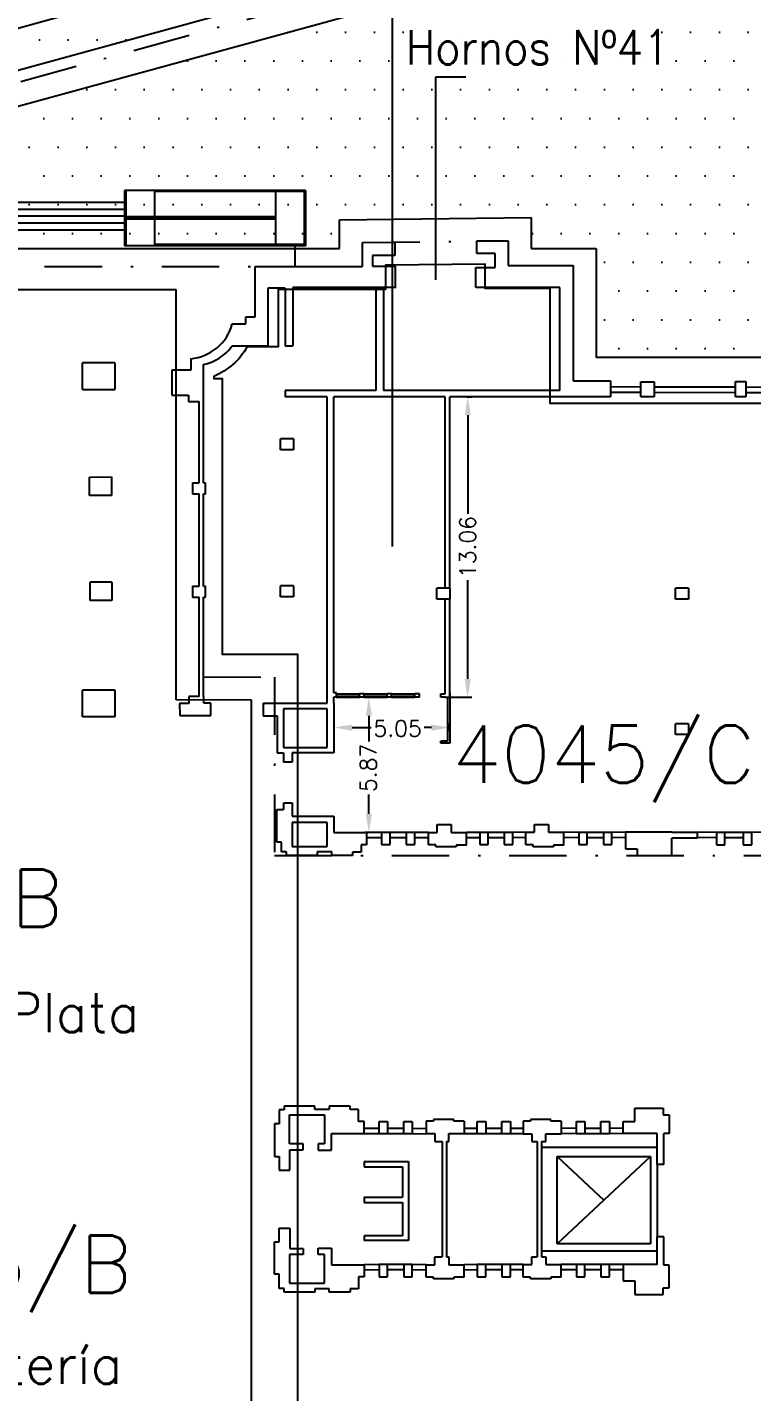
# Model space of a CAD drawing. Header units: metres. Extents: x -2640 to -492, y 2614 to 2999.
# Drawn here: x -2153.3 to -2121.8, y 2809.7 to 2869 of the extents above; entities that cross this region are included whole.
import ezdxf

# ---------------------------------------------------------------- set-up
doc = ezdxf.new("R2010")
doc.units = ezdxf.units.M
doc.header["$LTSCALE"] = 10
doc.header["$MEASUREMENT"] = 0
doc.linetypes.add('DASHDOT2', pattern=[0.5, 0.25, -0.125, 0, -0.125])
doc.layers.get('DEFPOINTS').update_dxf_attribs({"linetype": 'CONTINUOUS'})
for name, color, linetype in [('ADIF', 150, 'CONTINUOUS'), ('COTAS', 2, 'CONTINUOUS'), ('EDIFICIOS', 4, 'CONTINUOUS'), ('HABILITA', 181, 'CONTINUOUS'), ('LIMITE', 2, 'DASHDOT2'), ('LINE_02', 2, 'CONTINUOUS'), ('PERMUTA', 130, 'CONTINUOUS'), ('TEXT-03', 3, 'CONTINUOUS'), ('TMR', 220, 'CONTINUOUS')]:
    doc.layers.add(name, color=color, linetype=linetype)
doc.styles.add('ROMANS', font='romans.shx')
doc.dimstyles.new('CHICAS', dxfattribs={"dimtxt": 0.8, "dimasz": 1, "dimexe": 0.18, "dimexo": 0.0625, "dimgap": 0.09, "dimtad": 0, "dimzin": 0, "dimdsep": 46, "dimtxsty": 'ROMANS', "dimcen": 0.09, "dimclrd": 1, "dimclre": 1, "dimclrt": 7, "dimadec": 0, "dimazin": 0, "dimtfac": 1, "dimtmove": 2, "dimatfit": 3, "dimfxl": 0, "dimtolj": 1, "dimtzin": 0, "dimarcsym": 0})

# ---------------------------------------------------------------- blocks, each defined once
blk = doc.blocks.new('*D572')
at = {"layer": 'COTAS', "color": 1, "lineweight": -2}
for p, q in [((-2140.015, 2838.981), (-2140.015, 2838.341)), ((-2139.215, 2838.521), (-2138.392, 2838.521)), ((-2135.765, 2838.521), (-2136.079, 2838.521)), ((-2134.965, 2838.362), (-2134.965, 2838.701))]:
    blk.add_line(p, q, dxfattribs=at)
at = {"layer": 'COTAS', "color": 1}
for points in [[(-2139.215, 2838.654), (-2139.215, 2838.387), (-2140.015, 2838.521)], [(-2135.765, 2838.654), (-2135.765, 2838.387), (-2134.965, 2838.521)]]:
    blk.add_solid(points, dxfattribs=at)
at = {"layer": 'DEFPOINTS', "color": 0}
for p in [(-2140.015, 2839.044), (-2134.965, 2838.521), (-2134.965, 2838.3)]:
    blk.add_point(p, dxfattribs=at)
at = {"layer": 'COTAS', "color": 7, "insert": (-2137.236, 2838.482), "char_height": 0.7, "attachment_point": 5, "style": 'ROMANS'}
blk.add_mtext('\\A1;5.05', dxfattribs=at)
blk = doc.blocks.new('*D573')
at = {"layer": 'COTAS', "color": 1, "lineweight": -2}
for p, q in [((-2138.26, 2839.837), (-2138.668, 2839.837)), ((-2138.488, 2839.037), (-2138.488, 2837.923)), ((-2138.488, 2834.767), (-2138.488, 2835.61)), ((-2137.814, 2833.967), (-2138.668, 2833.967))]:
    blk.add_line(p, q, dxfattribs=at)
at = {"layer": 'COTAS', "color": 1}
for points in [[(-2138.621, 2839.037), (-2138.354, 2839.037), (-2138.488, 2839.837)], [(-2138.621, 2834.767), (-2138.354, 2834.767), (-2138.488, 2833.967)]]:
    blk.add_solid(points, dxfattribs=at)
at = {"layer": 'DEFPOINTS', "color": 0}
for p in [(-2138.197, 2839.837), (-2138.488, 2833.967), (-2137.751, 2833.967)]:
    blk.add_point(p, dxfattribs=at)
at = {"layer": 'COTAS', "color": 7, "insert": (-2138.508, 2836.767), "char_height": 0.7, "attachment_point": 5, "rotation": 90, "style": 'ROMANS'}
blk.add_mtext('\\A1;5.87', dxfattribs=at)
blk = doc.blocks.new('*D579')
at = {"layer": 'COTAS', "color": 1, "lineweight": -2}
for p, q in [((-2134.224, 2852.901), (-2134.01, 2852.901)), ((-2134.19, 2852.101), (-2134.19, 2847.809)), ((-2134.19, 2840.637), (-2134.19, 2844.929)), ((-2134.902, 2839.837), (-2134.01, 2839.837))]:
    blk.add_line(p, q, dxfattribs=at)
at = {"layer": 'COTAS', "color": 1}
for points in [[(-2134.323, 2852.101), (-2134.056, 2852.101), (-2134.19, 2852.901)], [(-2134.323, 2840.637), (-2134.056, 2840.637), (-2134.19, 2839.837)]]:
    blk.add_solid(points, dxfattribs=at)
at = {"layer": 'DEFPOINTS', "color": 0}
for p in [(-2134.286, 2852.901), (-2134.19, 2852.901), (-2134.965, 2839.837)]:
    blk.add_point(p, dxfattribs=at)
at = {"layer": 'COTAS', "color": 7, "insert": (-2134.19, 2846.369), "char_height": 0.7, "attachment_point": 5, "rotation": 90, "style": 'ROMANS'}
blk.add_mtext('\\A1;13.06', dxfattribs=at)

msp = doc.modelspace()

# ---------------------------------------------------------------- hatches: boundary and pattern name
at = {"layer": 'HABILITA'}
h = msp.add_hatch(dxfattribs=at)
h.set_pattern_fill('DOTS', color=256, scale=20, style=0)
h.set_pattern_definition([(0, (-2646.3747, 0), (0.625, 1.25), [0, -1.25])])
h.paths.add_polyline_path([(-2136.415, 2870.289), (-2171.544, 2860.655), (-2171.544, 2859.341), (-2139.767, 2859.341), (-2139.767, 2860.596), (-2131.43, 2860.692), (-2131.43, 2859.341), (-2128.61, 2859.341), (-2128.61, 2854.604), (-2102.931, 2854.619), (-2102.931, 2879.472)])
at = {"layer": 'PERMUTA'}
h = msp.add_hatch(dxfattribs=at)
h.set_pattern_fill('DOTS', color=256, scale=20, style=0)
h.set_pattern_definition([(0, (-2264.68, 1649.6632), (0.625, 1.25), [0, -1.25])])
edge = h.paths.add_edge_path()
edge.add_line((-2178.345, 2860.345), (-2202.564, 2853.752))
edge.add_line((-2202.564, 2853.752), (-2202.564, 2855.336))
edge.add_line((-2202.564, 2855.336), (-2162.408, 2866.52))
edge.add_line((-2162.408, 2866.52), (-2145.029, 2871.36))
edge.add_line((-2145.029, 2871.36), (-2132.235, 2874.923))
edge.add_line((-2132.235, 2874.923), (-2103.963, 2882.797))
edge.add_line((-2103.963, 2882.797), (-2103.959, 2883.537))
edge.add_line((-2103.959, 2883.537), (-2091.28, 2887.068))
edge.add_line((-2091.28, 2887.068), (-2091.287, 2884.253))
edge.add_line((-2091.287, 2884.253), (-2101.63, 2881.385))
edge.add_line((-2101.63, 2881.385), (-2136.812, 2871.736))
edge.add_line((-2136.812, 2871.736), (-2178.346, 2860.345))

# ---------------------------------------------------------------- linework, layer by layer
at = {"layer": 'ADIF'}
for p, q in [((-2164.405, 2857.558), (-2146.867, 2857.558)), ((-2146.867, 2839.726), (-2146.867, 2857.558)), ((-2143.59, 2839.715), (-2146.867, 2839.726)), ((-2143.59, 2722.467), (-2143.59, 2839.715))]:
    msp.add_line(p, q, dxfattribs=at)
at = {"layer": 'COTAS'}
for p, q in [((-2139.897, 2839.987), (-2138.897, 2839.987)), ((-2139.897, 2839.887), (-2138.897, 2839.887)), ((-2139.897, 2839.837), (-2138.897, 2839.837)), ((-2138.697, 2839.987), (-2137.697, 2839.987)), ((-2138.697, 2839.887), (-2137.697, 2839.887)), ((-2138.697, 2839.837), (-2137.697, 2839.837)), ((-2137.497, 2839.987), (-2136.49, 2839.987)), ((-2137.497, 2839.887), (-2136.49, 2839.887)), ((-2137.497, 2839.837), (-2136.49, 2839.837))]:
    msp.add_line(p, q, dxfattribs=at)
at = {"layer": 'EDIFICIOS'}
for p, q in [((-2138.767, 2859.608), (-2137.36, 2859.617)), ((-2138.767, 2858.558), (-2138.767, 2859.608)), ((-2137.36, 2859.617), (-2137.36, 2859.047)), ((-2133.8, 2859.121), (-2133.8, 2859.681)), ((-2133.8, 2859.681), (-2132.43, 2859.681)), ((-2132.43, 2859.681), (-2132.43, 2858.607)), ((-2138.325, 2859.047), (-2138.325, 2858.583)), ((-2137.36, 2859.047), (-2138.325, 2859.047)), ((-2133.003, 2859.121), (-2133.8, 2859.121)), ((-2133.003, 2858.526), (-2133.003, 2859.121)), ((-2143.423, 2858.558), (-2138.767, 2858.558)), ((-2143.423, 2856.377), (-2143.423, 2858.558)), ((-2138.325, 2858.583), (-2137.35, 2858.583)), ((-2137.35, 2858.583), (-2137.35, 2857.62)), ((-2133.838, 2858.526), (-2133.003, 2858.526)), ((-2133.838, 2857.653), (-2133.838, 2858.526)), ((-2132.43, 2858.607), (-2129.61, 2858.607)), ((-2129.61, 2858.607), (-2129.61, 2853.599)), ((-2142.876, 2857.615), (-2142.876, 2855.093)), ((-2142.126, 2857.615), (-2142.876, 2857.615)), ((-2142.126, 2857.615), (-2142.126, 2855.111)), ((-2137.35, 2857.653), (-2141.793, 2857.653)), ((-2141.793, 2857.653), (-2141.793, 2855.111)), ((-2138.179, 2857.62), (-2138.179, 2853.179)), ((-2137.845, 2857.62), (-2137.845, 2853.179)), ((-2130.187, 2857.653), (-2133.838, 2857.653)), ((-2130.187, 2853.179), (-2130.187, 2857.653)), ((-2143.84, 2856.377), (-2143.423, 2856.377)), ((-2143.84, 2856.069), (-2143.84, 2856.377)), ((-2144.424, 2856.069), (-2143.84, 2856.069)), ((-2142.876, 2855.093), (-2144.445, 2855.093)), ((-2142.126, 2855.111), (-2141.793, 2855.111)), ((-2146.224, 2854.554), (-2146.224, 2854.055)), ((-2149.525, 2854.377), (-2150.943, 2854.377)), ((-2150.943, 2853.21), (-2150.943, 2854.377)), ((-2149.525, 2854.377), (-2149.525, 2853.21)), ((-2146.224, 2854.055), (-2147.046, 2854.055)), ((-2147.046, 2854.055), (-2147.046, 2852.977)), ((-2145.681, 2849.153), (-2145.681, 2854.3)), ((-2129.61, 2853.599), (-2127.983, 2853.599)), ((-2127.983, 2853.599), (-2127.983, 2852.901)), ((-2126.662, 2853.544), (-2126.078, 2853.552)), ((-2126.662, 2852.901), (-2126.662, 2853.544)), ((-2126.078, 2853.552), (-2126.078, 2852.901)), ((-2122.554, 2853.558), (-2122.1, 2853.558)), ((-2122.554, 2852.901), (-2122.554, 2853.558)), ((-2122.1, 2853.558), (-2122.1, 2852.901)), ((-2150.943, 2853.21), (-2149.525, 2853.21)), ((-2147.046, 2852.977), (-2146.321, 2852.977)), ((-2146.321, 2852.977), (-2146.321, 2852.69)), ((-2146.321, 2852.69), (-2145.867, 2852.69)), ((-2145.867, 2849.153), (-2145.867, 2852.69)), ((-2142.126, 2853.179), (-2142.126, 2852.901)), ((-2138.179, 2853.179), (-2142.126, 2853.179)), ((-2140.305, 2852.901), (-2142.126, 2852.901)), ((-2140.305, 2839.581), (-2140.305, 2852.901)), ((-2140.015, 2840.037), (-2140.015, 2852.901)), ((-2135.165, 2852.901), (-2140.015, 2852.901)), ((-2130.187, 2853.179), (-2137.845, 2853.179)), ((-2135.165, 2844.583), (-2135.165, 2852.901)), ((-2130.187, 2852.901), (-2134.965, 2852.901)), ((-2134.965, 2844.583), (-2134.965, 2852.901)), ((-2127.983, 2852.901), (-2130.187, 2852.901)), ((-2126.078, 2852.901), (-2126.662, 2852.901)), ((-2122.1, 2852.901), (-2122.554, 2852.901)), ((-2141.759, 2851.065), (-2142.324, 2851.065)), ((-2142.324, 2850.588), (-2142.324, 2851.065)), ((-2141.759, 2851.065), (-2141.759, 2850.588)), ((-2141.759, 2850.588), (-2142.324, 2850.588)), ((-2150.636, 2849.412), (-2149.682, 2849.422)), ((-2150.636, 2848.615), (-2150.636, 2849.412)), ((-2149.682, 2849.422), (-2149.682, 2848.615)), ((-2146.157, 2849.153), (-2146.157, 2848.676)), ((-2146.157, 2849.153), (-2145.867, 2849.153)), ((-2145.681, 2849.153), (-2145.592, 2849.153)), ((-2145.592, 2848.676), (-2145.592, 2849.153)), ((-2149.682, 2848.615), (-2150.636, 2848.615)), ((-2146.157, 2848.676), (-2145.867, 2848.676)), ((-2145.867, 2844.667), (-2145.867, 2848.676)), ((-2145.681, 2848.676), (-2145.592, 2848.676)), ((-2145.681, 2844.667), (-2145.681, 2848.676)), ((-2150.605, 2844.045), (-2150.605, 2844.841)), ((-2149.663, 2844.841), (-2150.605, 2844.841)), ((-2149.663, 2844.841), (-2149.663, 2844.045)), ((-2146.157, 2844.667), (-2145.867, 2844.667)), ((-2146.157, 2844.667), (-2146.157, 2844.19)), ((-2145.681, 2844.667), (-2145.592, 2844.667)), ((-2145.592, 2844.19), (-2145.592, 2844.667)), ((-2142.324, 2844.2), (-2142.324, 2844.678)), ((-2141.759, 2844.678), (-2142.324, 2844.678)), ((-2141.759, 2844.678), (-2141.759, 2844.2)), ((-2134.965, 2844.583), (-2135.529, 2844.583)), ((-2135.529, 2844.105), (-2135.529, 2844.583)), ((-2134.965, 2844.583), (-2134.965, 2844.105)), ((-2125.151, 2844.105), (-2125.151, 2844.583)), ((-2124.587, 2844.583), (-2125.151, 2844.583)), ((-2124.587, 2844.583), (-2124.587, 2844.105)), ((-2149.663, 2844.045), (-2150.605, 2844.045)), ((-2146.157, 2844.19), (-2145.867, 2844.19)), ((-2145.867, 2839.871), (-2145.867, 2844.19)), ((-2145.681, 2839.871), (-2145.681, 2844.19)), ((-2145.681, 2844.19), (-2145.592, 2844.19)), ((-2141.759, 2844.2), (-2142.324, 2844.2)), ((-2134.965, 2844.105), (-2135.529, 2844.105)), ((-2135.165, 2839.987), (-2135.165, 2844.105)), ((-2134.965, 2839.837), (-2134.965, 2844.105)), ((-2124.587, 2844.105), (-2125.151, 2844.105)), ((-2150.943, 2838.989), (-2150.943, 2840.152)), ((-2149.525, 2840.152), (-2150.943, 2840.152)), ((-2149.525, 2840.152), (-2149.525, 2838.989)), ((-2145.867, 2839.871), (-2146.313, 2839.871)), ((-2146.313, 2839.871), (-2146.313, 2839.563)), ((-2145.66, 2839.871), (-2145.681, 2839.871)), ((-2145.66, 2839.586), (-2145.66, 2839.871)), ((-2139.897, 2840.037), (-2140.015, 2840.037)), ((-2140.015, 2839.581), (-2140.015, 2839.837)), ((-2139.897, 2839.837), (-2140.015, 2839.837)), ((-2139.897, 2839.837), (-2139.897, 2840.037)), ((-2138.897, 2839.837), (-2138.897, 2839.987)), ((-2138.697, 2839.987), (-2138.897, 2839.987)), ((-2138.697, 2839.837), (-2138.897, 2839.837)), ((-2138.697, 2839.837), (-2138.697, 2839.987)), ((-2137.697, 2839.837), (-2137.697, 2839.987)), ((-2137.497, 2839.987), (-2137.697, 2839.987)), ((-2137.497, 2839.837), (-2137.697, 2839.837)), ((-2137.497, 2839.837), (-2137.497, 2839.987)), ((-2136.49, 2839.837), (-2136.49, 2839.987)), ((-2136.29, 2839.987), (-2136.49, 2839.987)), ((-2136.29, 2839.837), (-2136.49, 2839.837)), ((-2136.29, 2839.837), (-2136.29, 2839.987)), ((-2135.365, 2839.837), (-2135.365, 2839.987)), ((-2135.365, 2839.987), (-2135.165, 2839.987)), ((-2135.165, 2839.837), (-2135.365, 2839.837)), ((-2135.165, 2839.837), (-2134.965, 2839.837)), ((-2134.965, 2840.037), (-2134.965, 2839.837)), ((-2146.712, 2839.563), (-2146.704, 2839.043)), ((-2146.313, 2839.563), (-2146.712, 2839.563)), ((-2145.358, 2839.586), (-2145.66, 2839.586)), ((-2145.358, 2839.043), (-2145.358, 2839.586)), ((-2143.083, 2839.581), (-2140.305, 2839.581)), ((-2143.083, 2839.581), (-2143.083, 2839.035)), ((-2142.193, 2839.34), (-2142.193, 2837.654)), ((-2140.305, 2839.34), (-2142.193, 2839.34)), ((-2140.305, 2837.654), (-2140.305, 2839.34)), ((-2140.015, 2839.581), (-2140.015, 2837.421)), ((-2149.525, 2838.989), (-2150.943, 2838.989)), ((-2146.704, 2839.043), (-2145.358, 2839.043)), ((-2143.083, 2839.035), (-2142.477, 2839.035)), ((-2142.477, 2839.035), (-2142.477, 2837.421)), ((-2124.587, 2838.691), (-2125.151, 2838.691)), ((-2125.151, 2838.214), (-2125.151, 2838.691)), ((-2124.587, 2838.691), (-2124.587, 2838.214)), ((-2124.587, 2838.214), (-2125.151, 2838.214)), ((-2142.477, 2837.421), (-2142.193, 2837.421)), ((-2142.477, 2837.421), (-2142.477, 2837.421)), ((-2142.193, 2837.654), (-2141.264, 2837.654)), ((-2142.193, 2837.421), (-2142.193, 2837.023)), ((-2141.264, 2837.421), (-2141.816, 2837.421)), ((-2141.816, 2837.421), (-2141.816, 2837.023)), ((-2141.264, 2837.654), (-2140.305, 2837.654)), ((-2140.015, 2837.421), (-2141.264, 2837.421)), ((-2141.816, 2837.023), (-2142.193, 2837.023)), ((-2142.483, 2834.955), (-2142.193, 2834.955)), ((-2142.483, 2833.544), (-2142.483, 2834.955)), ((-2142.183, 2835.249), (-2141.818, 2835.249)), ((-2142.183, 2834.955), (-2142.183, 2835.249)), ((-2141.818, 2835.249), (-2141.818, 2834.672)), ((-2141.828, 2834.4), (-2141.828, 2833.35)), ((-2141.233, 2834.4), (-2141.828, 2834.4)), ((-2141.818, 2834.675), (-2140.007, 2834.675)), ((-2141.818, 2834.672), (-2141.233, 2834.672)), ((-2140.303, 2834.402), (-2141.233, 2834.402)), ((-2140.303, 2833.35), (-2140.303, 2834.402)), ((-2140.007, 2834.675), (-2140.007, 2833.959)), ((-2135.511, 2833.954), (-2135.511, 2834.302)), ((-2135.511, 2834.302), (-2134.904, 2834.302)), ((-2134.904, 2834.302), (-2134.904, 2833.962)), ((-2131.289, 2834.302), (-2130.682, 2834.302)), ((-2131.289, 2833.969), (-2131.289, 2834.302)), ((-2130.682, 2834.302), (-2130.682, 2833.977)), ((-2140.007, 2833.959), (-2138.589, 2833.959)), ((-2138.589, 2833.959), (-2138.589, 2833.429)), ((-2137.566, 2833.967), (-2137.936, 2833.967)), ((-2137.936, 2833.967), (-2137.936, 2833.432)), ((-2137.566, 2833.432), (-2137.566, 2833.967)), ((-2136.865, 2833.967), (-2136.865, 2833.432)), ((-2136.495, 2833.967), (-2136.865, 2833.967)), ((-2136.495, 2833.432), (-2136.495, 2833.967)), ((-2135.891, 2833.425), (-2135.891, 2833.954)), ((-2135.891, 2833.954), (-2135.511, 2833.954)), ((-2134.904, 2833.962), (-2134.236, 2833.962)), ((-2134.236, 2833.414), (-2134.236, 2833.962)), ((-2133.67, 2833.967), (-2133.67, 2833.432)), ((-2133.301, 2833.967), (-2133.67, 2833.967)), ((-2133.301, 2833.432), (-2133.301, 2833.967)), ((-2132.599, 2833.967), (-2132.599, 2833.432)), ((-2132.229, 2833.967), (-2132.599, 2833.967)), ((-2132.229, 2833.432), (-2132.229, 2833.967)), ((-2131.67, 2833.969), (-2131.289, 2833.969)), ((-2131.67, 2833.425), (-2131.67, 2833.969)), ((-2130.682, 2833.977), (-2130.015, 2833.977)), ((-2130.015, 2833.414), (-2130.015, 2833.977)), ((-2128.99, 2833.967), (-2129.36, 2833.967)), ((-2129.36, 2833.967), (-2129.36, 2833.432)), ((-2128.99, 2833.432), (-2128.99, 2833.967)), ((-2128.288, 2833.967), (-2128.288, 2833.432)), ((-2127.919, 2833.967), (-2128.288, 2833.967)), ((-2127.919, 2833.432), (-2127.919, 2833.967)), ((-2127.324, 2833.973), (-2127.324, 2833.254)), ((-2125.323, 2833.973), (-2127.324, 2833.973)), ((-2125.323, 2833.973), (-2124.216, 2833.973)), ((-2124.216, 2833.708), (-2125.323, 2833.708)), ((-2125.323, 2832.961), (-2125.323, 2833.708)), ((-2124.216, 2833.973), (-2124.216, 2833.708)), ((-2123.381, 2833.963), (-2123.381, 2833.428)), ((-2123.011, 2833.963), (-2123.381, 2833.963)), ((-2123.011, 2833.429), (-2123.011, 2833.963)), ((-2121.845, 2833.963), (-2122.215, 2833.963)), ((-2122.215, 2833.963), (-2122.215, 2833.428)), ((-2121.845, 2833.429), (-2121.845, 2833.963)), ((-2142.281, 2833.544), (-2142.483, 2833.544)), ((-2142.281, 2833.119), (-2142.281, 2833.544)), ((-2142.066, 2833.119), (-2142.281, 2833.119)), ((-2142.066, 2832.96), (-2142.066, 2833.119)), ((-2141.828, 2833.35), (-2140.303, 2833.35)), ((-2140.731, 2833.116), (-2140.731, 2832.96)), ((-2140.1, 2833.116), (-2140.731, 2833.116)), ((-2140.1, 2832.961), (-2140.1, 2833.116)), ((-2138.827, 2833.429), (-2138.827, 2833.112)), ((-2138.589, 2833.429), (-2138.827, 2833.429)), ((-2137.936, 2833.432), (-2137.566, 2833.432)), ((-2136.865, 2833.432), (-2136.495, 2833.432)), ((-2135.57, 2833.425), (-2135.891, 2833.425)), ((-2135.57, 2833.342), (-2135.57, 2833.425)), ((-2134.689, 2833.342), (-2135.57, 2833.342)), ((-2134.236, 2833.414), (-2134.689, 2833.414)), ((-2134.689, 2833.414), (-2134.689, 2833.342)), ((-2133.67, 2833.432), (-2133.301, 2833.432)), ((-2132.599, 2833.432), (-2132.229, 2833.432)), ((-2131.348, 2833.425), (-2131.67, 2833.425)), ((-2131.348, 2833.342), (-2131.348, 2833.425)), ((-2130.467, 2833.342), (-2131.348, 2833.342)), ((-2130.467, 2833.414), (-2130.467, 2833.342)), ((-2130.015, 2833.414), (-2130.467, 2833.414)), ((-2129.36, 2833.432), (-2128.99, 2833.432)), ((-2128.288, 2833.432), (-2127.919, 2833.432)), ((-2127.324, 2833.254), (-2126.823, 2833.254)), ((-2126.823, 2833.254), (-2126.823, 2832.961)), ((-2123.381, 2833.428), (-2123.011, 2833.428)), ((-2122.215, 2833.428), (-2121.845, 2833.428)), ((-2140.731, 2832.96), (-2142.066, 2832.96)), ((-2139.195, 2832.961), (-2140.1, 2832.961)), ((-2139.195, 2833.112), (-2139.195, 2832.961)), ((-2138.827, 2833.112), (-2139.195, 2833.112)), ((-2126.823, 2832.961), (-2125.323, 2832.961)), ((-2142.388, 2821.912), (-2142.388, 2821.29)), ((-2142.174, 2821.912), (-2142.388, 2821.912)), ((-2142.174, 2822.071), (-2142.174, 2821.912)), ((-2140.839, 2822.071), (-2142.174, 2822.071)), ((-2140.839, 2821.915), (-2140.839, 2822.071)), ((-2140.208, 2821.915), (-2140.839, 2821.915)), ((-2140.208, 2822.07), (-2140.208, 2821.915)), ((-2139.303, 2822.07), (-2140.208, 2822.07)), ((-2139.303, 2821.919), (-2139.303, 2822.07)), ((-2138.934, 2821.919), (-2139.303, 2821.919)), ((-2138.934, 2821.404), (-2138.934, 2821.919)), ((-2126.931, 2821.402), (-2126.931, 2821.983)), ((-2126.931, 2821.983), (-2125.692, 2821.983)), ((-2125.692, 2821.983), (-2125.692, 2821.695)), ((-2142.388, 2821.29), (-2142.59, 2821.29)), ((-2142.59, 2821.29), (-2142.59, 2819.878)), ((-2141.936, 2821.681), (-2140.41, 2821.681)), ((-2141.936, 2820.434), (-2141.936, 2821.681)), ((-2140.41, 2821.681), (-2140.41, 2820.432)), ((-2138.697, 2821.404), (-2138.934, 2821.404)), ((-2138.697, 2820.875), (-2138.697, 2821.404)), ((-2138.044, 2820.867), (-2138.044, 2821.402)), ((-2138.044, 2821.402), (-2137.674, 2821.402)), ((-2137.674, 2821.401), (-2137.674, 2820.867)), ((-2136.972, 2821.402), (-2136.603, 2821.402)), ((-2136.972, 2820.867), (-2136.972, 2821.402)), ((-2136.603, 2821.401), (-2136.603, 2820.867)), ((-2135.677, 2821.409), (-2135.999, 2821.409)), ((-2135.999, 2821.409), (-2135.999, 2820.88)), ((-2134.796, 2821.492), (-2135.677, 2821.492)), ((-2135.677, 2821.492), (-2135.677, 2821.409)), ((-2134.796, 2821.42), (-2134.796, 2821.492)), ((-2134.344, 2821.42), (-2134.796, 2821.42)), ((-2134.344, 2821.42), (-2134.344, 2820.872)), ((-2133.778, 2821.402), (-2133.408, 2821.402)), ((-2133.778, 2820.867), (-2133.778, 2821.402)), ((-2133.408, 2821.401), (-2133.408, 2820.867)), ((-2132.706, 2820.867), (-2132.706, 2821.402)), ((-2132.706, 2821.402), (-2132.337, 2821.402)), ((-2132.337, 2821.401), (-2132.337, 2820.867)), ((-2131.777, 2821.409), (-2131.777, 2820.865)), ((-2131.456, 2821.409), (-2131.777, 2821.409)), ((-2131.456, 2821.492), (-2131.456, 2821.409)), ((-2130.575, 2821.492), (-2131.456, 2821.492)), ((-2130.575, 2821.42), (-2130.575, 2821.492)), ((-2130.122, 2821.42), (-2130.575, 2821.42)), ((-2130.122, 2821.42), (-2130.122, 2820.857)), ((-2129.467, 2820.867), (-2129.467, 2821.402)), ((-2129.467, 2821.402), (-2129.098, 2821.402)), ((-2129.098, 2821.401), (-2129.098, 2820.867)), ((-2128.396, 2821.402), (-2128.026, 2821.402)), ((-2128.396, 2820.867), (-2128.396, 2821.402)), ((-2128.026, 2821.401), (-2128.026, 2820.867)), ((-2127.432, 2821.402), (-2126.931, 2821.402)), ((-2127.432, 2820.87), (-2127.432, 2821.402)), ((-2125.692, 2821.695), (-2125.43, 2821.695)), ((-2125.43, 2821.695), (-2125.43, 2820.87)), ((-2140.114, 2820.875), (-2138.697, 2820.875)), ((-2140.114, 2820.159), (-2140.114, 2820.875)), ((-2137.674, 2820.867), (-2138.044, 2820.867)), ((-2136.603, 2820.867), (-2136.972, 2820.867)), ((-2135.999, 2820.88), (-2135.618, 2820.88)), ((-2135.618, 2820.88), (-2135.618, 2820.532)), ((-2135.011, 2820.532), (-2135.011, 2820.872)), ((-2135.011, 2820.872), (-2134.344, 2820.872)), ((-2133.408, 2820.867), (-2133.778, 2820.867)), ((-2132.337, 2820.867), (-2132.706, 2820.867)), ((-2131.777, 2820.865), (-2131.397, 2820.865)), ((-2131.397, 2820.865), (-2131.397, 2820.532)), ((-2130.79, 2820.857), (-2130.122, 2820.857)), ((-2130.79, 2820.532), (-2130.79, 2820.857)), ((-2129.098, 2820.867), (-2129.467, 2820.867)), ((-2128.026, 2820.867), (-2128.396, 2820.867)), ((-2125.956, 2820.87), (-2127.432, 2820.87)), ((-2125.956, 2819.523), (-2125.956, 2820.87)), ((-2125.43, 2820.87), (-2125.67, 2820.87)), ((-2125.67, 2819.523), (-2125.67, 2820.87)), ((-2141.341, 2820.434), (-2141.936, 2820.434)), ((-2141.925, 2820.162), (-2141.341, 2820.162)), ((-2141.925, 2819.284), (-2141.925, 2820.162)), ((-2141.341, 2820.162), (-2141.341, 2820.434)), ((-2140.41, 2820.432), (-2140.685, 2820.432)), ((-2140.685, 2820.432), (-2140.685, 2820.159)), ((-2140.685, 2820.159), (-2140.114, 2820.159)), ((-2135.618, 2820.532), (-2135.302, 2820.532)), ((-2135.302, 2820.532), (-2135.302, 2815.514)), ((-2135.112, 2820.532), (-2135.011, 2820.532)), ((-2135.112, 2820.532), (-2135.112, 2815.514)), ((-2131.397, 2820.532), (-2131.169, 2820.532)), ((-2131.169, 2820.532), (-2131.169, 2815.514)), ((-2130.98, 2820.532), (-2130.79, 2820.532)), ((-2130.98, 2820.532), (-2130.98, 2815.514)), ((-2142.59, 2819.878), (-2142.389, 2819.878)), ((-2142.389, 2819.878), (-2142.389, 2819.284)), ((-2138.686, 2819.657), (-2138.686, 2819.435)), ((-2138.686, 2819.657), (-2136.769, 2819.657)), ((-2136.769, 2819.657), (-2136.769, 2816.223)), ((-2125.67, 2819.523), (-2125.956, 2819.523)), ((-2142.389, 2819.284), (-2141.925, 2819.284)), ((-2138.686, 2819.435), (-2137.024, 2819.435)), ((-2137.024, 2819.435), (-2137.024, 2818.114)), ((-2138.686, 2818.114), (-2138.686, 2817.882)), ((-2138.686, 2818.114), (-2137.02, 2818.114)), ((-2138.686, 2817.882), (-2137.024, 2817.882)), ((-2137.024, 2817.882), (-2137.024, 2816.433)), ((-2142.389, 2816.167), (-2142.389, 2816.761)), ((-2142.389, 2816.761), (-2141.925, 2816.761)), ((-2141.925, 2816.761), (-2141.925, 2815.884)), ((-2142.59, 2814.756), (-2142.59, 2816.167)), ((-2142.59, 2816.167), (-2142.389, 2816.167)), ((-2138.686, 2816.433), (-2138.686, 2816.223)), ((-2137.024, 2816.433), (-2138.686, 2816.433)), ((-2136.769, 2816.223), (-2138.686, 2816.223)), ((-2125.67, 2816.381), (-2125.956, 2816.381)), ((-2125.956, 2815.185), (-2125.956, 2816.381)), ((-2125.67, 2815.158), (-2125.67, 2816.381)), ((-2141.341, 2815.612), (-2141.936, 2815.612)), ((-2141.936, 2815.612), (-2141.936, 2814.365)), ((-2141.925, 2815.884), (-2141.341, 2815.884)), ((-2141.341, 2815.884), (-2141.341, 2815.612)), ((-2140.685, 2815.614), (-2140.685, 2815.887)), ((-2140.685, 2815.887), (-2140.114, 2815.887)), ((-2140.41, 2815.614), (-2140.685, 2815.614)), ((-2140.41, 2814.365), (-2140.41, 2815.614)), ((-2140.114, 2815.887), (-2140.114, 2815.171)), ((-2135.618, 2815.514), (-2135.302, 2815.514)), ((-2135.618, 2815.166), (-2135.618, 2815.514)), ((-2135.112, 2815.514), (-2135.011, 2815.514)), ((-2135.011, 2815.514), (-2135.011, 2815.174)), ((-2131.397, 2815.181), (-2131.397, 2815.514)), ((-2131.397, 2815.514), (-2131.169, 2815.514)), ((-2130.98, 2815.514), (-2130.79, 2815.514)), ((-2130.79, 2815.514), (-2130.79, 2815.189)), ((-2142.388, 2814.756), (-2142.59, 2814.756)), ((-2142.388, 2814.134), (-2142.388, 2814.756)), ((-2140.114, 2815.171), (-2138.697, 2815.171)), ((-2138.697, 2815.171), (-2138.697, 2814.641)), ((-2138.044, 2815.179), (-2138.044, 2814.644)), ((-2137.674, 2815.179), (-2138.044, 2815.179)), ((-2137.674, 2814.644), (-2137.674, 2815.179)), ((-2136.603, 2815.179), (-2136.972, 2815.179)), ((-2136.972, 2815.179), (-2136.972, 2814.644)), ((-2136.603, 2814.644), (-2136.603, 2815.179)), ((-2135.999, 2815.166), (-2135.618, 2815.166)), ((-2135.999, 2814.637), (-2135.999, 2815.166)), ((-2135.011, 2815.174), (-2134.344, 2815.174)), ((-2134.344, 2814.626), (-2134.344, 2815.174)), ((-2133.408, 2815.179), (-2133.778, 2815.179)), ((-2133.778, 2815.179), (-2133.778, 2814.644)), ((-2133.408, 2814.644), (-2133.408, 2815.179)), ((-2132.706, 2815.179), (-2132.706, 2814.644)), ((-2132.337, 2815.179), (-2132.706, 2815.179)), ((-2132.337, 2814.644), (-2132.337, 2815.179)), ((-2131.777, 2814.637), (-2131.777, 2815.181)), ((-2131.777, 2815.181), (-2131.397, 2815.181)), ((-2130.79, 2815.189), (-2130.122, 2815.189)), ((-2130.122, 2814.626), (-2130.122, 2815.189)), ((-2129.467, 2815.179), (-2129.467, 2814.644)), ((-2129.098, 2815.179), (-2129.467, 2815.179)), ((-2129.098, 2814.644), (-2129.098, 2815.179)), ((-2128.026, 2815.179), (-2128.396, 2815.179)), ((-2128.396, 2815.179), (-2128.396, 2814.644)), ((-2128.026, 2814.644), (-2128.026, 2815.179)), ((-2127.432, 2815.185), (-2127.432, 2814.466)), ((-2125.956, 2815.185), (-2127.432, 2815.185)), ((-2125.43, 2815.158), (-2125.67, 2815.158)), ((-2125.43, 2814.173), (-2125.43, 2815.158)), ((-2141.936, 2814.365), (-2140.41, 2814.365)), ((-2138.697, 2814.641), (-2138.934, 2814.641)), ((-2138.934, 2814.641), (-2138.934, 2814.127)), ((-2138.044, 2814.644), (-2137.674, 2814.644)), ((-2136.972, 2814.644), (-2136.603, 2814.644)), ((-2135.677, 2814.637), (-2135.999, 2814.637)), ((-2135.677, 2814.554), (-2135.677, 2814.637)), ((-2134.796, 2814.554), (-2135.677, 2814.554)), ((-2134.796, 2814.626), (-2134.796, 2814.554)), ((-2134.344, 2814.626), (-2134.796, 2814.626)), ((-2133.778, 2814.644), (-2133.408, 2814.644)), ((-2132.706, 2814.644), (-2132.337, 2814.644)), ((-2131.456, 2814.637), (-2131.777, 2814.637)), ((-2131.456, 2814.554), (-2131.456, 2814.637)), ((-2130.575, 2814.554), (-2131.456, 2814.554)), ((-2130.122, 2814.626), (-2130.575, 2814.626)), ((-2130.575, 2814.626), (-2130.575, 2814.554)), ((-2129.467, 2814.644), (-2129.098, 2814.644)), ((-2128.396, 2814.644), (-2128.026, 2814.644)), ((-2127.432, 2814.466), (-2126.931, 2814.466)), ((-2126.931, 2814.466), (-2126.931, 2813.885)), ((-2125.692, 2813.885), (-2125.692, 2814.173)), ((-2125.692, 2814.173), (-2125.43, 2814.173)), ((-2142.174, 2814.134), (-2142.388, 2814.134)), ((-2142.174, 2813.975), (-2142.174, 2814.134)), ((-2140.839, 2813.975), (-2142.174, 2813.975)), ((-2140.208, 2814.131), (-2140.839, 2814.131)), ((-2140.839, 2814.131), (-2140.839, 2813.975)), ((-2140.208, 2813.976), (-2140.208, 2814.131)), ((-2139.303, 2813.976), (-2140.208, 2813.976)), ((-2138.934, 2814.127), (-2139.303, 2814.127)), ((-2139.303, 2814.127), (-2139.303, 2813.976)), ((-2126.931, 2813.885), (-2125.692, 2813.885))]:
    msp.add_line(p, q, dxfattribs=at)
at = {"layer": 'EDIFICIOS', "color": 2}
for p, q in [((-2135.065, 2839.837), (-2135.065, 2837.937)), ((-2134.965, 2839.837), (-2134.965, 2837.837)), ((-2135.065, 2837.937), (-2135.365, 2837.937)), ((-2135.365, 2837.837), (-2135.365, 2837.937)), ((-2134.965, 2837.837), (-2135.365, 2837.837))]:
    msp.add_line(p, q, dxfattribs=at)
at = {"layer": 'EDIFICIOS'}
for centre, start, end in [((-2146.423, 2856.617), 275.52687, 344.67471), ((-2146.11, 2856.328), 281.95885, 323.43649)]:
    msp.add_arc(centre, 2.073, start, end, dxfattribs=at)
at = {"layer": 'HABILITA'}
for p, q in [((-2177.949, 2858.898), (-2136.415, 2870.289)), ((-2139.767, 2860.596), (-2131.43, 2860.692)), ((-2139.767, 2859.341), (-2139.767, 2860.596)), ((-2131.43, 2860.692), (-2131.43, 2859.341)), ((-2171.544, 2859.341), (-2139.767, 2859.341)), ((-2131.43, 2859.341), (-2128.61, 2859.341)), ((-2128.61, 2859.341), (-2128.61, 2854.604)), ((-2102.931, 2854.619), (-2128.61, 2854.604))]:
    msp.add_line(p, q, dxfattribs=at)
at = {"layer": 'LIMITE'}
for p, q in [((-2178.214, 2859.862), (-2136.679, 2871.253)), ((-2138.767, 2859.608), (-2132.43, 2859.681)), ((-2167.888, 2858.558), (-2138.767, 2858.558)), ((-2145.681, 2840.722), (-2142.59, 2840.712)), ((-2142.59, 2840.712), (-2142.59, 2832.961)), ((-2142.59, 2832.961), (-2118.039, 2832.961))]:
    msp.add_line(p, q, dxfattribs=at)
at = {"layer": 'LINE_02', "color": 1}
for p, q in [((-2149.104, 2861.868), (-2149.104, 2859.468)), ((-2141.248, 2861.868), (-2149.104, 2861.868)), ((-2149.054, 2861.868), (-2149.054, 2860.718)), ((-2147.804, 2861.868), (-2147.804, 2860.718)), ((-2141.298, 2861.818), (-2147.804, 2861.818)), ((-2142.548, 2861.868), (-2142.548, 2859.468)), ((-2141.298, 2861.818), (-2141.298, 2859.518)), ((-2141.248, 2861.868), (-2141.248, 2859.468)), ((-2169.144, 2861.358), (-2149.104, 2861.358)), ((-2168.844, 2861.058), (-2149.104, 2861.058)), ((-2168.544, 2860.758), (-2149.104, 2860.758)), ((-2168.244, 2860.458), (-2149.104, 2860.458)), ((-2142.548, 2860.668), (-2149.104, 2860.668)), ((-2142.548, 2860.718), (-2149.054, 2860.718)), ((-2142.548, 2860.618), (-2149.054, 2860.618)), ((-2149.054, 2860.618), (-2149.054, 2859.468)), ((-2147.804, 2860.618), (-2147.804, 2859.468)), ((-2167.944, 2860.158), (-2149.104, 2860.158)), ((-2141.248, 2859.468), (-2149.104, 2859.468)), ((-2141.298, 2859.518), (-2147.804, 2859.518))]:
    msp.add_line(p, q, dxfattribs=at)
at = {"layer": 'LINE_02'}
for p, q in [((-2141.697, 2858.558), (-2141.697, 2859.468)), ((-2126.662, 2853.323), (-2127.983, 2853.332)), ((-2122.554, 2853.315), (-2126.078, 2853.323)), ((-2121.172, 2853.309), (-2122.1, 2853.315)), ((-2126.662, 2853.083), (-2127.983, 2853.091)), ((-2122.554, 2853.075), (-2126.078, 2853.083)), ((-2121.172, 2853.069), (-2122.1, 2853.075)), ((-2137.936, 2833.967), (-2138.589, 2833.959)), ((-2137.933, 2833.734), (-2138.586, 2833.726)), ((-2136.865, 2833.967), (-2137.566, 2833.967)), ((-2136.865, 2833.734), (-2137.566, 2833.734)), ((-2135.896, 2833.722), (-2136.5, 2833.734)), ((-2135.891, 2833.954), (-2136.495, 2833.967)), ((-2133.67, 2833.967), (-2134.236, 2833.962)), ((-2133.668, 2833.734), (-2134.234, 2833.729)), ((-2132.599, 2833.967), (-2133.301, 2833.967)), ((-2132.599, 2833.734), (-2133.301, 2833.734)), ((-2131.67, 2833.969), (-2132.229, 2833.967)), ((-2131.669, 2833.736), (-2132.228, 2833.734)), ((-2129.363, 2833.734), (-2130.018, 2833.744)), ((-2129.36, 2833.967), (-2130.015, 2833.977)), ((-2128.288, 2833.967), (-2128.99, 2833.967)), ((-2128.288, 2833.734), (-2128.99, 2833.734)), ((-2127.324, 2833.973), (-2127.919, 2833.967)), ((-2127.321, 2833.74), (-2127.916, 2833.734)), ((-2123.384, 2833.73), (-2124.22, 2833.74)), ((-2123.381, 2833.963), (-2124.216, 2833.973)), ((-2122.215, 2833.963), (-2123.011, 2833.963)), ((-2122.215, 2833.73), (-2123.011, 2833.73)), ((-2120.918, 2833.982), (-2121.845, 2833.963)), ((-2138.046, 2821.096), (-2138.699, 2821.088)), ((-2138.043, 2820.864), (-2138.696, 2820.856)), ((-2136.975, 2821.096), (-2137.676, 2821.096)), ((-2136.975, 2820.864), (-2137.676, 2820.864)), ((-2136.006, 2820.851), (-2136.61, 2820.864)), ((-2136.001, 2821.084), (-2136.605, 2821.096)), ((-2133.78, 2821.096), (-2134.346, 2821.092)), ((-2133.778, 2820.864), (-2134.344, 2820.859)), ((-2132.709, 2821.096), (-2133.411, 2821.096)), ((-2132.709, 2820.864), (-2133.411, 2820.864)), ((-2131.78, 2821.098), (-2132.339, 2821.096)), ((-2131.779, 2820.866), (-2132.338, 2820.864)), ((-2129.474, 2820.864), (-2130.128, 2820.874)), ((-2129.47, 2821.096), (-2130.125, 2821.106)), ((-2128.399, 2821.096), (-2129.1, 2821.096)), ((-2128.399, 2820.864), (-2129.1, 2820.864)), ((-2127.434, 2821.103), (-2128.029, 2821.096)), ((-2127.432, 2820.87), (-2128.026, 2820.864)), ((-2125.956, 2820.266), (-2130.98, 2820.266)), ((-2126.242, 2819.875), (-2130.306, 2816.088)), ((-2130.306, 2819.871), (-2126.242, 2819.875)), ((-2130.306, 2819.871), (-2128.274, 2817.981)), ((-2130.306, 2816.088), (-2130.306, 2819.871)), ((-2126.242, 2819.875), (-2126.242, 2816.088)), ((-2125.956, 2819.523), (-2125.956, 2816.381)), ((-2126.242, 2816.088), (-2130.306, 2816.088)), ((-2125.956, 2815.762), (-2130.98, 2815.762)), ((-2138.044, 2815.179), (-2138.697, 2815.171)), ((-2138.041, 2814.946), (-2138.694, 2814.938)), ((-2136.972, 2815.179), (-2137.674, 2815.179)), ((-2136.972, 2814.946), (-2137.674, 2814.946)), ((-2136.004, 2814.934), (-2136.607, 2814.946)), ((-2135.999, 2815.166), (-2136.603, 2815.179)), ((-2133.778, 2815.179), (-2134.344, 2815.174)), ((-2133.776, 2814.946), (-2134.342, 2814.942)), ((-2132.706, 2815.179), (-2133.408, 2815.179)), ((-2132.706, 2814.946), (-2133.408, 2814.946)), ((-2131.777, 2815.181), (-2132.337, 2815.179)), ((-2131.777, 2814.948), (-2132.336, 2814.946)), ((-2129.471, 2814.946), (-2130.126, 2814.956)), ((-2129.467, 2815.179), (-2130.122, 2815.189)), ((-2128.396, 2815.179), (-2129.098, 2815.179)), ((-2128.396, 2814.946), (-2129.098, 2814.946)), ((-2127.432, 2815.185), (-2128.026, 2815.179)), ((-2127.429, 2814.952), (-2128.024, 2814.946))]:
    msp.add_line(p, q, dxfattribs=at)
at = {"layer": 'PERMUTA'}
msp.add_lwpolyline([(-2178.345, 2860.345), (-2202.564, 2853.752), (-2202.564, 2855.336), (-2162.408, 2866.52), (-2145.029, 2871.36), (-2132.235, 2874.923), (-2103.963, 2882.797), (-2103.959, 2883.537), (-2091.28, 2887.068), (-2091.287, 2884.253), (-2101.63, 2881.385), (-2136.812, 2871.736), (-2178.346, 2860.345)], dxfattribs=at)
at = {"layer": 'TEXT-03', "color": 2}
for p, q in [((-2137.459, 2846.395), (-2137.459, 2879.547)), ((-2135.58, 2857.981), (-2135.58, 2866.807)), ((-2135.58, 2866.807), (-2134.266, 2866.807))]:
    msp.add_line(p, q, dxfattribs=at)
at = {"layer": 'TMR'}
msp.add_lwpolyline([(-2110.61, 2852.615), (-2130.61, 2852.603), (-2130.61, 2857.607), (-2133.43, 2857.607), (-2133.43, 2858.669), (-2137.767, 2858.619), (-2137.767, 2857.558), (-2142.423, 2857.558), (-2142.423, 2855.069), (-2143.769, 2855.069, -0.161859), (-2145.224, 2853.788), (-2145.224, 2853.69), (-2144.867, 2853.69), (-2144.867, 2849.153), (-2144.867, 2844.667), (-2144.867, 2841.719), (-2141.585, 2841.708), (-2141.59, 2840.21), (-2141.59, 2832.961), (-2141.59, 2804.339)], format="xyb", dxfattribs=at)

# ---------------------------------------------------------------- texts
at = {"layer": 'TEXT-03', "color": 2, "style": 'ROMANS', "width": 0.9}
msp.add_text('Hornos Nº41', height=1.5, dxfattribs=at).set_placement((-2136.876, 2867.337))
at = {"layer": 'TEXT-03', "color": 4, "style": 'ROMANS'}
for s, p in [('4045/C', (-2134.875, 2836.118)), ('4045/B', (-2164.972, 2829.856)), ('4045/B', (-2161.974, 2813.95))]:
    msp.add_text(s, height=2.5, dxfattribs=at).set_placement(p)
at = {"layer": 'TEXT-03', "color": 2, "style": 'ROMANS'}
for s, p in [('Tren Mar del Plata', (-2169.872, 2825.276)), ('Boletería', (-2159.11, 2810.002))]:
    msp.add_text(s, height=1.7, dxfattribs=at).set_placement(p)

# ---------------------------------------------------------------- dimensions: what is measured, and where the dimension line sits
at = {"layer": 'COTAS'}
dim = msp.add_linear_dim(base=(-2134.19, 2852.901), p1=(-2134.965, 2839.837), p2=(-2134.286, 2852.901), angle=90, dimstyle='CHICAS', override={"dimtxt": 0.7, "dimasz": 0.8}, dxfattribs=at)
dim.commit()
dim.dimension.update_dxf_attribs({"geometry": '*D579', "text_midpoint": (-2134.19, 2846.369)})
dim = msp.add_linear_dim(base=(-2138.488, 2833.967), p1=(-2138.197, 2839.837), p2=(-2137.751, 2833.967), angle=90, dimstyle='CHICAS', override={"dimtxt": 0.7, "dimasz": 0.8}, dxfattribs=at)
dim.commit()
dim.dimension.update_dxf_attribs({"geometry": '*D573', "text_midpoint": (-2138.508, 2836.767), "dimtype": 160})
dim = msp.add_linear_dim(base=(-2134.965, 2838.521), p1=(-2140.015, 2839.044), p2=(-2134.965, 2838.3), dimstyle='CHICAS', override={"dimtxt": 0.7, "dimasz": 0.8}, dxfattribs=at)
dim.commit()
dim.dimension.update_dxf_attribs({"geometry": '*D572', "text_midpoint": (-2137.236, 2838.482), "dimtype": 160})

doc.saveas('drawing.dxf')
